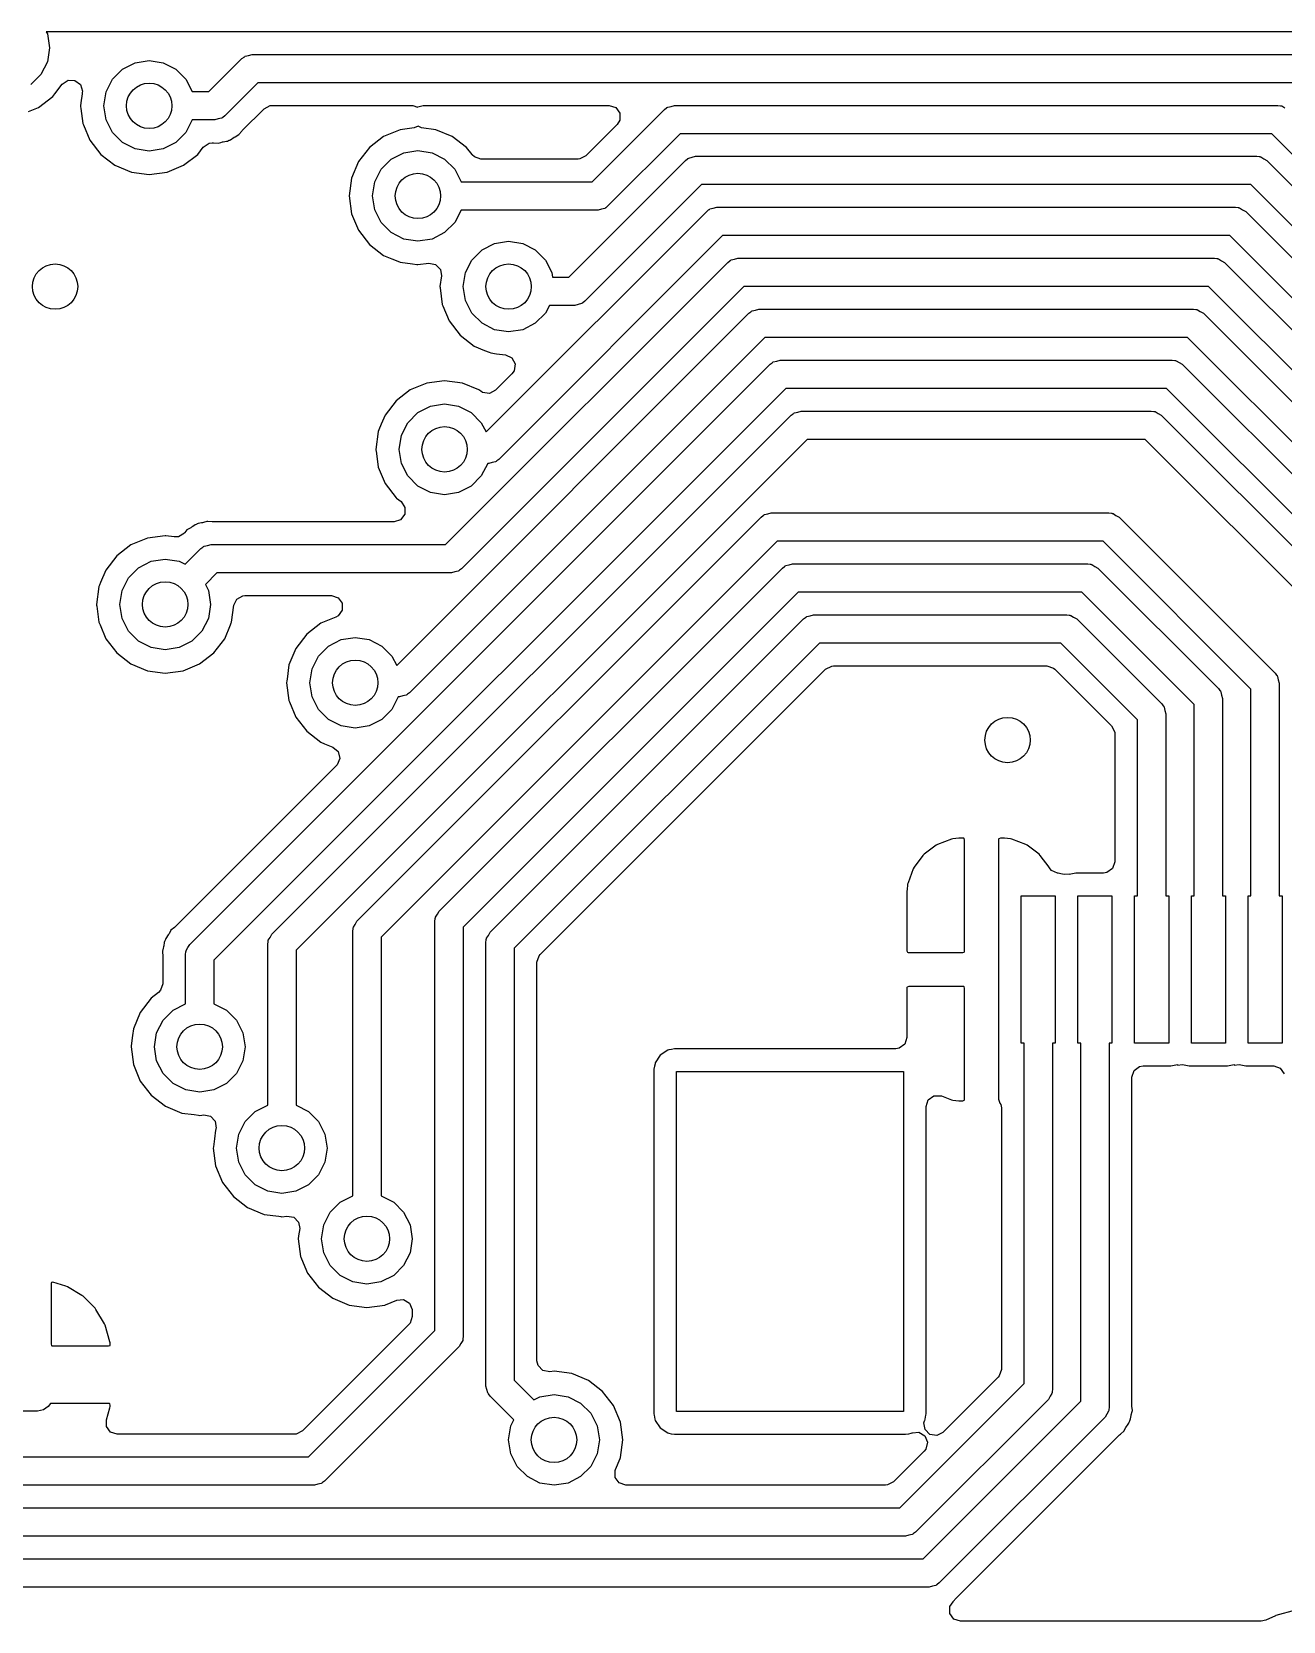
# Model space of a CAD drawing. Extents: x -27 to 355, y -108 to 35.
# Drawn here: x 275.39 to 286.43, y 12.63 to 26.65 of the extents above; entities that cross this region are included whole.
import ezdxf

# ---------------------------------------------------------------- set-up
doc = ezdxf.new("R2010")
doc.units = 0
doc.layers.add('BLACK', color=7, linetype='CONTINUOUS')

msp = doc.modelspace()

# ---------------------------------------------------------------- linework, layer by layer
at = {"layer": 'BLACK', "linetype": 'CONTINUOUS'}
for p, q in [((286.704, 26.6486), (275.522, 26.6486)), ((275.522, 26.6486), (275.532, 26.63)), ((275.532, 26.63), (275.551, 26.5064)), ((275.551, 26.5064), (275.532, 26.3828)), ((275.532, 26.3828), (275.475, 26.2713)), ((276.195, 26.3191), (276.306, 26.3759)), ((276.306, 26.3759), (276.43, 26.3955)), ((276.43, 26.3955), (276.554, 26.3759)), ((276.554, 26.3759), (276.665, 26.3191)), ((276.956, 26.1205), (277.248, 26.4125)), ((277.248, 26.4125), (277.266, 26.4258)), ((277.266, 26.4258), (277.269, 26.4293)), ((277.269, 26.4293), (277.272, 26.4301)), ((277.272, 26.4301), (277.277, 26.4339)), ((277.277, 26.4339), (277.307, 26.4404)), ((277.307, 26.4404), (277.337, 26.4491)), ((277.337, 26.4491), (286.57, 26.4491)), ((275.475, 26.2713), (275.386, 26.1828)), ((276.05, 26.1191), (276.106, 26.2306)), ((276.106, 26.2306), (276.195, 26.3191)), ((276.665, 26.3191), (276.754, 26.2306)), ((276.754, 26.2306), (276.81, 26.1205)), ((275.579, 26.0781), (275.597, 26.1005)), ((275.597, 26.1005), (275.663, 26.1872)), ((275.663, 26.1872), (275.714, 26.2219)), ((275.714, 26.2219), (275.775, 26.2203)), ((275.775, 26.2203), (275.823, 26.183)), ((275.823, 26.183), (275.841, 26.1244)), ((275.838, 26.1011), (275.828, 26.0216)), ((275.84, 26.114), (275.838, 26.1011)), ((275.841, 26.1244), (275.84, 26.114)), ((276.03, 25.9955), (276.05, 26.1191)), ((276.81, 26.1205), (276.956, 26.1205)), ((277.389, 26.1991), (277.097, 25.9071)), ((286.518, 26.1991), (277.389, 26.1991)), ((275.365, 25.9451), (275.454, 25.9818)), ((275.454, 25.9818), (275.579, 26.0781)), ((275.828, 26.0216), (275.824, 25.9955)), ((275.824, 25.9955), (275.825, 25.9891)), ((275.825, 25.9891), (275.827, 25.9717)), ((275.827, 25.9717), (275.845, 25.8387)), ((276.05, 25.8719), (276.03, 25.9955)), ((277.251, 25.7784), (277.443, 25.9696)), ((277.443, 25.9696), (277.497, 25.9974)), ((277.497, 25.9974), (277.513, 25.9986)), ((277.513, 25.9986), (278.755, 25.9986)), ((278.755, 25.9986), (278.796, 25.985)), ((278.796, 25.985), (278.798, 25.9866)), ((278.798, 25.9866), (278.845, 25.9986)), ((278.845, 25.9986), (280.487, 25.9986)), ((280.336, 25.325), (280.974, 25.963)), ((280.487, 25.9986), (280.545, 25.9797)), ((280.545, 25.9797), (280.581, 25.9302)), ((280.974, 25.963), (280.992, 25.9763)), ((280.992, 25.9763), (280.995, 25.9798)), ((280.995, 25.9798), (280.998, 25.9805)), ((280.998, 25.9805), (281.003, 25.9844)), ((281.003, 25.9844), (281.033, 25.9909)), ((281.033, 25.9909), (281.063, 25.9996)), ((281.063, 25.9996), (286.384, 25.9996)), ((286.384, 25.9996), (286.406, 25.9964)), ((286.406, 25.9964), (286.41, 25.9967)), ((286.41, 25.9967), (286.413, 25.9953)), ((286.413, 25.9953), (286.419, 25.9944)), ((286.419, 25.9944), (286.445, 25.9777)), ((275.845, 25.8387), (275.847, 25.8327)), ((275.847, 25.8327), (275.849, 25.8287)), ((275.849, 25.8287), (275.905, 25.6927)), ((276.106, 25.7604), (276.05, 25.8719)), ((276.81, 25.8705), (276.754, 25.7604)), ((277.008, 25.8705), (276.81, 25.8705)), ((277.038, 25.8792), (277.008, 25.8705)), ((277.068, 25.8856), (277.038, 25.8792)), ((277.073, 25.8895), (277.068, 25.8856)), ((277.076, 25.8903), (277.073, 25.8895)), ((277.079, 25.8938), (277.076, 25.8903)), ((277.097, 25.9071), (277.079, 25.8938)), ((278.803, 25.8155), (278.768, 25.8014)), ((278.832, 25.8014), (278.803, 25.8155)), ((280.557, 25.8296), (280.419, 25.6912)), ((280.581, 25.869), (280.557, 25.8296)), ((280.581, 25.9302), (280.581, 25.869)), ((275.905, 25.6927), (276.002, 25.5672)), ((276.195, 25.6719), (276.106, 25.7604)), ((276.306, 25.6151), (276.195, 25.6719)), ((276.665, 25.6719), (276.554, 25.6151)), ((276.754, 25.7604), (276.665, 25.6719)), ((276.907, 25.6313), (276.958, 25.6659)), ((276.958, 25.6659), (276.986, 25.67)), ((276.986, 25.67), (276.99, 25.67)), ((276.99, 25.67), (276.998, 25.6696)), ((276.998, 25.6696), (277.037, 25.6662)), ((277.037, 25.6662), (277.061, 25.6725)), ((277.061, 25.6725), (277.075, 25.6763)), ((277.075, 25.6763), (277.083, 25.6782)), ((277.083, 25.6782), (277.113, 25.6834)), ((277.113, 25.6834), (277.121, 25.6849)), ((277.113, 25.6834), (277.113, 25.6834)), ((277.121, 25.6849), (277.129, 25.6892)), ((277.129, 25.6892), (277.134, 25.6912)), ((277.134, 25.6912), (277.14, 25.6937)), ((277.14, 25.6937), (277.148, 25.6959)), ((277.148, 25.6959), (277.18, 25.7182)), ((277.18, 25.7182), (277.187, 25.7229)), ((277.187, 25.7229), (277.221, 25.7423)), ((277.221, 25.7423), (277.246, 25.7721)), ((277.246, 25.7721), (277.251, 25.7784)), ((278.497, 25.7245), (278.372, 25.6283)), ((278.643, 25.785), (278.497, 25.7245)), ((278.768, 25.8014), (278.643, 25.785)), ((278.957, 25.785), (278.832, 25.8014)), ((279.103, 25.7245), (278.957, 25.785)), ((279.228, 25.6283), (279.103, 25.7245)), ((280.419, 25.6912), (280.282, 25.5545)), ((281.114, 25.7496), (280.476, 25.1116)), ((286.332, 25.7496), (281.114, 25.7496)), ((290.146, 21.9352), (286.332, 25.7496)), ((276.002, 25.5672), (276.127, 25.471)), ((276.43, 25.5955), (276.306, 25.6151)), ((276.554, 25.6151), (276.43, 25.5955)), ((276.733, 25.471), (276.858, 25.5672)), ((276.858, 25.5672), (276.907, 25.6313)), ((278.372, 25.6283), (278.275, 25.5028)), ((278.476, 25.4351), (278.565, 25.5236)), ((278.565, 25.5236), (278.676, 25.5804)), ((278.676, 25.5804), (278.8, 25.6)), ((278.8, 25.6), (278.924, 25.5804)), ((278.924, 25.5804), (279.035, 25.5236)), ((279.035, 25.5236), (279.124, 25.4351)), ((279.277, 25.5647), (279.228, 25.6283)), ((279.277, 25.5642), (279.277, 25.5647)), ((279.298, 25.5444), (279.277, 25.5642)), ((279.356, 25.5255), (279.298, 25.5444)), ((280.212, 25.5255), (279.356, 25.5255)), ((280.228, 25.5267), (280.212, 25.5255)), ((280.282, 25.5545), (280.228, 25.5267)), ((281.16, 25.5134), (281.178, 25.5268)), ((281.178, 25.5268), (281.181, 25.5302)), ((281.181, 25.5302), (281.184, 25.531)), ((281.184, 25.531), (281.189, 25.5349)), ((281.189, 25.5349), (281.219, 25.5414)), ((281.219, 25.5414), (281.249, 25.55)), ((281.249, 25.55), (286.198, 25.55)), ((286.198, 25.55), (286.22, 25.5469)), ((286.22, 25.5469), (286.224, 25.5472)), ((286.224, 25.5472), (286.227, 25.5458)), ((286.227, 25.5458), (286.233, 25.5449)), ((286.233, 25.5449), (286.259, 25.5282)), ((286.259, 25.5282), (286.286, 25.5134)), ((276.127, 25.471), (276.273, 25.4105)), ((276.273, 25.4105), (276.43, 25.3898)), ((276.43, 25.3898), (276.587, 25.4105)), ((276.587, 25.4105), (276.733, 25.471)), ((278.275, 25.5028), (278.215, 25.3568)), ((278.42, 25.3236), (278.476, 25.4351)), ((279.124, 25.4351), (279.18, 25.325)), ((280.132, 24.485), (281.16, 25.5134)), ((286.286, 25.5134), (289.86, 21.9396)), ((278.215, 25.3568), (278.194, 25.2)), ((278.4, 25.2), (278.42, 25.3236)), ((279.18, 25.325), (280.336, 25.325)), ((281.301, 25.3), (280.272, 24.2716)), ((286.146, 25.3), (281.301, 25.3)), ((289.646, 21.7995), (286.146, 25.3)), ((278.194, 25.2), (278.215, 25.0432)), ((278.42, 25.0764), (278.4, 25.2)), ((280.476, 25.1116), (280.459, 25.0983)), ((278.215, 25.0432), (278.275, 24.8972)), ((278.476, 24.9649), (278.42, 25.0764)), ((278.565, 24.8764), (278.476, 24.9649)), ((279.124, 24.9649), (279.035, 24.8764)), ((279.18, 25.075), (279.124, 24.9649)), ((280.388, 25.075), (279.18, 25.075)), ((279.401, 23.1179), (281.347, 25.0639)), ((280.418, 25.0837), (280.388, 25.075)), ((280.448, 25.0901), (280.418, 25.0837)), ((280.453, 25.094), (280.448, 25.0901)), ((280.456, 25.0948), (280.453, 25.094)), ((280.459, 25.0983), (280.456, 25.0948)), ((281.347, 25.0639), (281.364, 25.0772)), ((281.364, 25.0772), (281.367, 25.0807)), ((281.367, 25.0807), (281.37, 25.0815)), ((281.37, 25.0815), (281.375, 25.0854)), ((281.375, 25.0854), (281.405, 25.0919)), ((281.405, 25.0919), (281.435, 25.1005)), ((281.435, 25.1005), (286.011, 25.1005)), ((286.011, 25.1005), (286.033, 25.0973)), ((286.033, 25.0973), (286.038, 25.0977)), ((286.038, 25.0977), (286.041, 25.0963)), ((286.041, 25.0963), (286.047, 25.0954)), ((286.047, 25.0954), (286.073, 25.0787)), ((286.073, 25.0787), (286.1, 25.0639)), ((286.1, 25.0639), (289.36, 21.8039)), ((278.275, 24.8972), (278.372, 24.7717)), ((278.676, 24.8196), (278.565, 24.8764)), ((279.035, 24.8764), (278.924, 24.8196)), ((281.487, 24.8505), (279.513, 22.8763)), ((285.96, 24.8505), (281.487, 24.8505)), ((289.146, 21.6638), (285.96, 24.8505)), ((278.372, 24.7717), (278.497, 24.6755)), ((278.8, 24.8), (278.676, 24.8196)), ((278.924, 24.8196), (278.8, 24.8)), ((279.276, 24.6351), (279.365, 24.7236)), ((279.365, 24.7236), (279.476, 24.7804)), ((279.476, 24.7804), (279.6, 24.8)), ((279.6, 24.8), (279.724, 24.7804)), ((279.724, 24.7804), (279.835, 24.7236)), ((279.835, 24.7236), (279.924, 24.6351)), ((278.497, 24.6755), (278.571, 24.645)), ((278.571, 24.645), (278.637, 24.6176)), ((278.637, 24.6176), (278.643, 24.615)), ((278.643, 24.615), (278.751, 24.6008)), ((278.751, 24.6008), (278.789, 24.5958)), ((278.789, 24.5958), (278.8, 24.5943)), ((278.8, 24.5943), (278.896, 24.6069)), ((278.896, 24.6069), (278.956, 24.5958)), ((278.956, 24.5958), (278.998, 24.5514)), ((278.998, 24.5514), (279.007, 24.4959)), ((279.043, 22.125), (281.533, 24.6144)), ((279.22, 24.5236), (279.276, 24.6351)), ((279.924, 24.6351), (279.98, 24.5236)), ((281.533, 24.6144), (281.551, 24.6277)), ((281.551, 24.6277), (281.554, 24.6312)), ((281.554, 24.6312), (281.556, 24.632)), ((281.556, 24.632), (281.562, 24.6359)), ((281.562, 24.6359), (281.592, 24.6423)), ((281.592, 24.6423), (281.621, 24.651)), ((281.621, 24.651), (285.825, 24.651)), ((285.825, 24.651), (285.847, 24.6478)), ((285.847, 24.6478), (285.852, 24.6481)), ((285.852, 24.6481), (285.854, 24.6468)), ((285.854, 24.6468), (285.861, 24.6459)), ((285.861, 24.6459), (285.887, 24.6292)), ((285.887, 24.6292), (285.914, 24.6144)), ((285.914, 24.6144), (288.86, 21.6682)), ((279.007, 24.4959), (278.994, 24.4)), ((281.673, 24.401), (279.184, 21.9116)), ((279.2, 24.4), (279.22, 24.5236)), ((279.98, 24.5236), (279.987, 24.485)), ((279.987, 24.485), (280.132, 24.485)), ((285.773, 24.401), (281.673, 24.401)), ((288.646, 21.528), (285.773, 24.401)), ((278.994, 24.4), (278.995, 24.3936)), ((278.995, 24.3936), (278.996, 24.391)), ((278.996, 24.391), (279.015, 24.2432)), ((279.22, 24.2764), (279.2, 24.4)), ((279.276, 24.1649), (279.22, 24.2764)), ((280.272, 24.2716), (280.254, 24.2583)), ((278.613, 21.0585), (281.719, 24.1649)), ((279.015, 24.2432), (279.017, 24.2372)), ((279.017, 24.2372), (279.02, 24.2314)), ((279.02, 24.2314), (279.075, 24.0972)), ((279.365, 24.0764), (279.276, 24.1649)), ((279.924, 24.1649), (279.835, 24.0764)), ((279.959, 24.235), (279.924, 24.1649)), ((280.184, 24.235), (279.959, 24.235)), ((280.213, 24.2436), (280.184, 24.235)), ((280.243, 24.2501), (280.213, 24.2436)), ((280.249, 24.254), (280.243, 24.2501)), ((280.251, 24.2548), (280.249, 24.254)), ((280.254, 24.2583), (280.251, 24.2548)), ((281.719, 24.1649), (281.737, 24.1782)), ((281.737, 24.1782), (281.74, 24.1817)), ((281.74, 24.1817), (281.743, 24.1825)), ((281.743, 24.1825), (281.748, 24.1863)), ((281.748, 24.1863), (281.778, 24.1928)), ((281.778, 24.1928), (281.807, 24.2015)), ((281.807, 24.2015), (285.639, 24.2015)), ((285.639, 24.2015), (285.661, 24.1983)), ((285.661, 24.1983), (285.666, 24.1986)), ((285.666, 24.1986), (285.668, 24.1973)), ((285.668, 24.1973), (285.675, 24.1963)), ((285.675, 24.1963), (285.7, 24.1796)), ((285.7, 24.1796), (285.727, 24.1649)), ((285.727, 24.1649), (288.36, 21.5325)), ((279.075, 24.0972), (279.172, 23.9717)), ((279.476, 24.0196), (279.365, 24.0764)), ((279.6, 24), (279.476, 24.0196)), ((279.724, 24.0196), (279.6, 24)), ((279.835, 24.0764), (279.724, 24.0196)), ((281.859, 23.9515), (278.725, 20.8169)), ((279.172, 23.9717), (279.297, 23.8755)), ((279.297, 23.8755), (279.388, 23.838)), ((285.587, 23.9515), (281.859, 23.9515)), ((288.146, 21.3923), (285.587, 23.9515)), ((276.787, 18.5973), (281.905, 23.7154)), ((279.388, 23.838), (279.429, 23.8207)), ((279.429, 23.8207), (279.443, 23.815)), ((279.443, 23.815), (279.493, 23.8084)), ((279.493, 23.8084), (279.572, 23.798)), ((279.572, 23.798), (279.627, 23.7717)), ((279.627, 23.7717), (279.656, 23.7179)), ((279.656, 23.7179), (279.648, 23.6572)), ((281.905, 23.7154), (281.923, 23.7287)), ((281.923, 23.7287), (281.926, 23.7322)), ((281.926, 23.7322), (281.929, 23.7329)), ((281.929, 23.7329), (281.934, 23.7368)), ((281.934, 23.7368), (281.964, 23.7433)), ((281.964, 23.7433), (281.994, 23.752)), ((281.994, 23.752), (285.453, 23.752)), ((285.453, 23.752), (285.475, 23.7488)), ((285.475, 23.7488), (285.479, 23.7491)), ((285.479, 23.7491), (285.482, 23.7477)), ((285.482, 23.7477), (285.488, 23.7468)), ((285.488, 23.7468), (285.514, 23.7301)), ((285.514, 23.7301), (285.541, 23.7154)), ((285.541, 23.7154), (287.86, 21.3968)), ((279.035, 23.5704), (278.879, 23.5497)), ((279.192, 23.5497), (279.035, 23.5704)), ((279.629, 23.6299), (279.485, 23.4854)), ((279.648, 23.6572), (279.629, 23.6299)), ((282.045, 23.502), (277, 18.4571)), ((278.732, 23.4892), (278.607, 23.393)), ((278.879, 23.5497), (278.732, 23.4892)), ((279.338, 23.4892), (279.192, 23.5497)), ((279.354, 23.4768), (279.338, 23.4892)), ((279.37, 23.4672), (279.354, 23.4768)), ((279.43, 23.4576), (279.37, 23.4672)), ((279.485, 23.4854), (279.43, 23.4576)), ((285.401, 23.502), (282.045, 23.502)), ((287.646, 21.2566), (285.401, 23.502)), ((278.607, 23.393), (278.511, 23.2675)), ((278.712, 23.1998), (278.8, 23.2883)), ((278.8, 23.2883), (278.912, 23.3451)), ((278.912, 23.3451), (279.035, 23.3647)), ((279.035, 23.3647), (279.159, 23.3451)), ((279.159, 23.3451), (279.27, 23.2883)), ((279.27, 23.2883), (279.359, 23.1998)), ((282.091, 23.2658), (282.109, 23.2792)), ((282.109, 23.2792), (282.112, 23.2826)), ((282.112, 23.2826), (282.115, 23.2834)), ((282.115, 23.2834), (282.12, 23.2873)), ((282.12, 23.2873), (282.15, 23.2938)), ((282.15, 23.2938), (282.18, 23.3024)), ((282.18, 23.3024), (285.267, 23.3024)), ((285.267, 23.3024), (285.289, 23.2993)), ((285.289, 23.2993), (285.293, 23.2996)), ((285.293, 23.2996), (285.296, 23.2982)), ((285.296, 23.2982), (285.302, 23.2973)), ((285.302, 23.2973), (285.328, 23.2806)), ((285.328, 23.2806), (285.355, 23.2658)), ((277.512, 18.686), (282.091, 23.2658)), ((278.477, 23.1864), (278.456, 23.1363)), ((278.511, 23.2675), (278.477, 23.1864)), ((278.655, 23.0883), (278.712, 23.1998)), ((279.359, 23.1998), (279.401, 23.1179)), ((285.355, 23.2658), (287.36, 21.261)), ((282.232, 23.0524), (277.725, 18.5459)), ((278.45, 23.1215), (278.43, 22.9647)), ((278.456, 23.1363), (278.45, 23.1215)), ((278.635, 22.9647), (278.655, 23.0883)), ((285.215, 23.0524), (282.232, 23.0524)), ((287.146, 21.1209), (285.215, 23.0524)), ((278.43, 22.9647), (278.43, 22.9583)), ((278.43, 22.9583), (278.431, 22.9522)), ((278.431, 22.9522), (278.45, 22.8079)), ((278.655, 22.8411), (278.635, 22.9647)), ((279.489, 22.8587), (279.484, 22.8548)), ((279.492, 22.8595), (279.489, 22.8587)), ((279.495, 22.863), (279.492, 22.8595)), ((279.513, 22.8763), (279.495, 22.863)), ((278.45, 22.8079), (278.511, 22.6619)), ((278.712, 22.7296), (278.655, 22.8411)), ((278.8, 22.6411), (278.712, 22.7296)), ((279.359, 22.7296), (279.27, 22.6411)), ((279.415, 22.8397), (279.359, 22.7296)), ((279.424, 22.8397), (279.415, 22.8397)), ((279.454, 22.8484), (279.424, 22.8397)), ((279.484, 22.8548), (279.454, 22.8484)), ((278.511, 22.6619), (278.607, 22.5364)), ((278.912, 22.5843), (278.8, 22.6411)), ((279.035, 22.5647), (278.912, 22.5843)), ((279.159, 22.5843), (279.035, 22.5647)), ((279.27, 22.6411), (279.159, 22.5843)), ((278.607, 22.5364), (278.612, 22.5325)), ((278.612, 22.5325), (278.651, 22.503)), ((278.651, 22.503), (278.685, 22.4526)), ((278.685, 22.4526), (278.684, 22.3915)), ((276.835, 22.2996), (276.815, 22.2853)), ((276.843, 22.3018), (276.835, 22.2996)), ((276.849, 22.3043), (276.843, 22.3018)), ((276.854, 22.3063), (276.849, 22.3043)), ((276.862, 22.3106), (276.854, 22.3063)), ((276.892, 22.316), (276.862, 22.3106)), ((276.9, 22.3173), (276.892, 22.316)), ((276.908, 22.3192), (276.9, 22.3173)), ((276.937, 22.327), (276.908, 22.3192)), ((276.946, 22.3293), (276.937, 22.327)), ((276.984, 22.3259), (276.946, 22.3293)), ((276.993, 22.3255), (276.984, 22.3259)), ((278.59, 22.3255), (276.993, 22.3255)), ((278.262, 18.8008), (281.828, 22.3668)), ((278.646, 22.3429), (278.59, 22.3255)), ((278.684, 22.3915), (278.646, 22.3429)), ((281.828, 22.3668), (281.846, 22.3801)), ((281.846, 22.3801), (281.849, 22.3836)), ((281.849, 22.3836), (281.852, 22.3844)), ((281.852, 22.3844), (281.857, 22.3883)), ((281.857, 22.3883), (281.887, 22.3947)), ((281.887, 22.3947), (281.916, 22.4034)), ((281.916, 22.4034), (284.894, 22.4034)), ((284.894, 22.4034), (284.916, 22.4002)), ((284.916, 22.4002), (284.921, 22.4005)), ((284.921, 22.4005), (284.923, 22.3992)), ((284.923, 22.3992), (284.93, 22.3983)), ((284.93, 22.3983), (284.956, 22.3816)), ((284.956, 22.3816), (284.983, 22.3668)), ((284.983, 22.3668), (286.36, 20.9896)), ((276.415, 22.1818), (276.268, 22.1212)), ((276.571, 22.2024), (276.415, 22.1818)), ((276.578, 22.2015), (276.571, 22.2024)), ((276.651, 22.1919), (276.578, 22.2015)), ((276.578, 22.2015), (276.578, 22.2015)), ((276.688, 22.194), (276.651, 22.1919)), ((276.74, 22.2264), (276.688, 22.194)), ((276.744, 22.2316), (276.74, 22.2264)), ((276.762, 22.2532), (276.744, 22.2316)), ((276.796, 22.2726), (276.762, 22.2532)), ((276.803, 22.2773), (276.796, 22.2726)), ((276.815, 22.2853), (276.803, 22.2773)), ((276.143, 22.025), (276.047, 21.8996)), ((276.268, 22.1212), (276.143, 22.025)), ((276.748, 21.9501), (276.886, 22.0884)), ((276.886, 22.0884), (276.904, 22.1017)), ((276.904, 22.1017), (276.907, 22.1052)), ((276.907, 22.1052), (276.91, 22.106)), ((276.91, 22.106), (276.915, 22.1099)), ((276.915, 22.1099), (276.945, 22.1163)), ((276.945, 22.1163), (276.975, 22.125)), ((276.975, 22.125), (279.043, 22.125)), ((281.968, 22.1534), (278.475, 18.6606)), ((284.842, 22.1534), (281.968, 22.1534)), ((286.146, 20.8494), (284.842, 22.1534)), ((276.047, 21.8996), (276.001, 21.789)), ((276.248, 21.8318), (276.336, 21.9203)), ((276.336, 21.9203), (276.448, 21.9771)), ((276.448, 21.9771), (276.571, 21.9967)), ((276.571, 21.9967), (276.695, 21.9771)), ((276.695, 21.9771), (276.748, 21.9501)), ((278.987, 18.8896), (282.014, 21.9173)), ((279.125, 21.8837), (279.095, 21.875)), ((279.155, 21.8901), (279.125, 21.8837)), ((279.16, 21.894), (279.155, 21.8901)), ((279.163, 21.8948), (279.16, 21.894)), ((279.166, 21.8983), (279.163, 21.8948)), ((279.184, 21.9116), (279.166, 21.8983)), ((282.014, 21.9173), (282.032, 21.9306)), ((282.032, 21.9306), (282.035, 21.9341)), ((282.035, 21.9341), (282.038, 21.9349)), ((282.038, 21.9349), (282.043, 21.9387)), ((282.043, 21.9387), (282.073, 21.9452)), ((282.073, 21.9452), (282.103, 21.9539)), ((282.103, 21.9539), (284.708, 21.9539)), ((284.708, 21.9539), (284.73, 21.9507)), ((284.73, 21.9507), (284.735, 21.951)), ((284.735, 21.951), (284.737, 21.9497)), ((284.737, 21.9497), (284.744, 21.9487)), ((284.744, 21.9487), (284.769, 21.932)), ((284.769, 21.932), (284.796, 21.9173)), ((284.796, 21.9173), (285.86, 20.8539)), ((275.986, 21.7535), (275.966, 21.5967)), ((275.992, 21.7671), (275.986, 21.7535)), ((276.001, 21.789), (275.992, 21.7671)), ((276.191, 21.7203), (276.248, 21.8318)), ((277.026, 21.875), (276.925, 21.7733)), ((276.925, 21.7733), (276.952, 21.7203)), ((279.095, 21.875), (277.026, 21.875)), ((275.966, 21.5967), (275.966, 21.5903)), ((276.171, 21.5967), (276.191, 21.7203)), ((276.191, 21.4731), (276.171, 21.5967)), ((276.952, 21.7203), (276.971, 21.5967)), ((276.971, 21.5967), (276.952, 21.4731)), ((277.176, 21.5884), (277.202, 21.6436)), ((277.202, 21.6436), (277.256, 21.6728)), ((277.256, 21.6728), (277.274, 21.6745)), ((277.274, 21.6745), (278.037, 21.6745)), ((278.037, 21.6745), (278.096, 21.6556)), ((278.096, 21.6556), (278.132, 21.6061)), ((278.132, 21.6061), (278.132, 21.5449)), ((282.154, 21.7039), (279.2, 18.7494)), ((284.656, 21.7039), (282.154, 21.7039)), ((285.646, 20.7137), (284.656, 21.7039)), ((275.966, 21.5903), (275.968, 21.5808)), ((275.968, 21.5808), (275.986, 21.44)), ((276.248, 21.3616), (276.191, 21.4731)), ((276.952, 21.4731), (276.895, 21.3616)), ((277.156, 21.44), (277.176, 21.5884)), ((278.075, 21.484), (277.944, 21.4298)), ((278.096, 21.4954), (278.075, 21.484)), ((278.132, 21.5449), (278.096, 21.4954)), ((279.436, 18.7034), (282.2, 21.4678)), ((282.2, 21.4678), (282.218, 21.4811)), ((282.218, 21.4811), (282.221, 21.4846)), ((282.221, 21.4846), (282.224, 21.4853)), ((282.224, 21.4853), (282.229, 21.4892)), ((282.229, 21.4892), (282.259, 21.4957)), ((282.259, 21.4957), (282.289, 21.5044)), ((282.289, 21.5044), (284.522, 21.5044)), ((284.522, 21.5044), (284.544, 21.5012)), ((284.544, 21.5012), (284.548, 21.5015)), ((284.548, 21.5015), (284.551, 21.5001)), ((284.551, 21.5001), (284.557, 21.4992)), ((284.557, 21.4992), (284.583, 21.4825)), ((284.583, 21.4825), (284.61, 21.4678)), ((284.61, 21.4678), (285.36, 20.7182)), ((275.986, 21.44), (275.989, 21.434)), ((275.989, 21.434), (275.996, 21.4174)), ((275.996, 21.4174), (276.047, 21.2939)), ((276.336, 21.2731), (276.248, 21.3616)), ((276.895, 21.3616), (276.806, 21.2731)), ((277.096, 21.2939), (277.147, 21.4174)), ((277.147, 21.4174), (277.154, 21.434)), ((277.154, 21.434), (277.156, 21.44)), ((277.819, 21.3336), (277.723, 21.2081)), ((277.944, 21.4298), (277.819, 21.3336)), ((276.047, 21.2939), (276.143, 21.1684)), ((276.448, 21.2163), (276.336, 21.2731)), ((276.571, 21.1967), (276.448, 21.2163)), ((276.695, 21.2163), (276.571, 21.1967)), ((276.806, 21.2731), (276.695, 21.2163)), ((277, 21.1684), (277.096, 21.2939)), ((277.723, 21.2081), (277.662, 21.0621)), ((277.924, 21.1404), (278.012, 21.2289)), ((278.012, 21.2289), (278.124, 21.2857)), ((278.124, 21.2857), (278.247, 21.3053)), ((278.247, 21.3053), (278.371, 21.2857)), ((278.371, 21.2857), (278.482, 21.2289)), ((278.482, 21.2289), (278.571, 21.1404)), ((282.341, 21.2544), (279.65, 18.5632)), ((284.47, 21.2544), (282.341, 21.2544)), ((285.146, 20.578), (284.47, 21.2544)), ((276.143, 21.1684), (276.268, 21.0722)), ((276.268, 21.0722), (276.415, 21.0117)), ((276.728, 21.0117), (276.874, 21.0722)), ((276.874, 21.0722), (277, 21.1684)), ((277.662, 21.0621), (277.646, 20.9384)), ((277.867, 21.0289), (277.924, 21.1404)), ((278.571, 21.1404), (278.613, 21.0585)), ((282.395, 21.0249), (282.449, 21.0526)), ((282.449, 21.0526), (282.465, 21.0539)), ((282.465, 21.0539), (284.346, 21.0539)), ((284.346, 21.0539), (284.404, 21.035)), ((284.404, 21.035), (284.416, 21.0249)), ((276.415, 21.0117), (276.571, 20.991)), ((276.571, 20.991), (276.728, 21.0117)), ((277.644, 20.9214), (277.642, 20.9053)), ((277.642, 20.9053), (277.662, 20.7485)), ((277.646, 20.9384), (277.644, 20.9214)), ((277.847, 20.9053), (277.867, 21.0289)), ((277.867, 20.7817), (277.847, 20.9053)), ((279.879, 18.5092), (282.395, 21.0249)), ((284.416, 21.0249), (284.917, 20.524)), ((286.36, 20.9896), (286.373, 20.9718)), ((286.373, 20.9718), (286.377, 20.9688)), ((286.377, 20.9688), (286.377, 20.966)), ((286.377, 20.966), (286.381, 20.9609)), ((286.381, 20.9609), (286.388, 20.9308)), ((286.388, 20.9308), (286.396, 20.9012)), ((286.396, 20.9012), (286.396, 19.025)), ((277.924, 20.6702), (277.867, 20.7817)), ((278.627, 20.7803), (278.571, 20.6702)), ((278.636, 20.7803), (278.627, 20.7803)), ((278.666, 20.789), (278.636, 20.7803)), ((278.696, 20.7954), (278.666, 20.789)), ((278.701, 20.7993), (278.696, 20.7954)), ((278.704, 20.8001), (278.701, 20.7993)), ((278.707, 20.8036), (278.704, 20.8001)), ((278.725, 20.8169), (278.707, 20.8036)), ((285.86, 20.8539), (285.873, 20.8361)), ((285.873, 20.8361), (285.877, 20.833)), ((285.877, 20.833), (285.877, 20.8303)), ((285.877, 20.8303), (285.881, 20.8251)), ((285.881, 20.8251), (285.888, 20.795)), ((285.888, 20.795), (285.896, 20.7655)), ((285.896, 20.7655), (285.896, 19.025)), ((286.146, 19.025), (286.146, 20.8494)), ((277.662, 20.7485), (277.665, 20.7425)), ((277.665, 20.7425), (277.667, 20.7364)), ((277.667, 20.7364), (277.723, 20.6025)), ((278.012, 20.5817), (277.924, 20.6702)), ((278.571, 20.6702), (278.482, 20.5817)), ((285.36, 20.7182), (285.373, 20.7003)), ((285.373, 20.7003), (285.377, 20.6973)), ((285.377, 20.6973), (285.377, 20.6946)), ((285.377, 20.6946), (285.381, 20.6894)), ((285.381, 20.6894), (285.388, 20.6593)), ((285.388, 20.6593), (285.396, 20.6298)), ((285.396, 20.6298), (285.396, 19.025)), ((285.646, 19.025), (285.646, 20.7137)), ((277.723, 20.6025), (277.819, 20.477)), ((277.819, 20.477), (277.944, 20.3808)), ((278.124, 20.5249), (278.012, 20.5817)), ((278.247, 20.5053), (278.124, 20.5249)), ((278.371, 20.5249), (278.247, 20.5053)), ((278.482, 20.5817), (278.371, 20.5249)), ((284.917, 20.524), (284.945, 20.4694)), ((285.146, 19.025), (285.146, 20.578)), ((277.944, 20.3808), (277.977, 20.3671)), ((277.977, 20.3671), (278.05, 20.3371)), ((278.05, 20.3371), (278.096, 20.2974)), ((284.945, 20.4694), (284.946, 20.454)), ((284.946, 20.454), (284.946, 19.3245)), ((278.111, 20.2379), (278.087, 20.1814)), ((278.096, 20.2974), (278.111, 20.2379)), ((278.082, 20.1757), (276.658, 18.7521)), ((278.087, 20.1814), (278.082, 20.1757)), ((283.505, 19.5241), (283.382, 19.4776)), ((283.517, 19.5269), (283.505, 19.5241)), ((283.571, 19.5327), (283.517, 19.5269)), ((283.576, 19.533), (283.571, 19.5327)), ((283.613, 19.533), (283.576, 19.533)), ((283.617, 19.53), (283.613, 19.533)), ((283.621, 19.5173), (283.617, 19.53)), ((283.621, 18.5332), (283.621, 19.5173)), ((283.924, 19.5289), (283.921, 19.5248)), ((283.921, 19.5248), (283.921, 19.0498)), ((283.937, 19.533), (283.924, 19.5289)), ((283.967, 19.533), (283.937, 19.533)), ((283.972, 19.5327), (283.967, 19.533)), ((284.025, 19.5269), (283.972, 19.5327)), ((284.037, 19.5241), (284.025, 19.5269)), ((284.161, 19.4776), (284.037, 19.5241)), ((283.254, 19.3823), (283.175, 19.2771)), ((283.264, 19.3921), (283.254, 19.3823)), ((283.369, 19.4709), (283.264, 19.3921)), ((283.382, 19.4776), (283.369, 19.4709)), ((284.174, 19.4709), (284.161, 19.4776)), ((284.279, 19.3921), (284.174, 19.4709)), ((284.289, 19.3823), (284.279, 19.3921)), ((284.367, 19.2771), (284.289, 19.3823)), ((283.169, 19.2649), (283.122, 19.141)), ((283.175, 19.2771), (283.169, 19.2649)), ((284.368, 19.2756), (284.367, 19.2771)), ((284.389, 19.2491), (284.368, 19.2756)), ((284.441, 19.2264), (284.389, 19.2491)), ((284.441, 19.2255), (284.441, 19.2264)), ((284.446, 19.2246), (284.441, 19.2255)), ((284.469, 19.22), (284.446, 19.2246)), ((284.446, 19.2246), (284.446, 19.2246)), ((284.5, 19.2139), (284.469, 19.22)), ((284.543, 19.2172), (284.5, 19.2138)), ((284.5, 19.2138), (284.5, 19.2139)), ((284.602, 19.2255), (284.543, 19.2139)), ((284.543, 19.2139), (284.543, 19.2172)), ((284.847, 19.2255), (284.602, 19.2255)), ((284.877, 19.2303), (284.847, 19.2255)), ((284.927, 19.2663), (284.877, 19.2303)), ((284.946, 19.3245), (284.927, 19.2663)), ((283.114, 19.0757), (283.113, 19.0704)), ((283.119, 19.129), (283.114, 19.0757)), ((283.122, 19.141), (283.119, 19.129)), ((283.113, 19.0704), (283.113, 18.5407)), ((283.921, 19.0498), (283.921, 19.0464)), ((283.921, 19.0464), (283.921, 19.0447)), ((283.921, 19.0447), (283.921, 19.025)), ((283.921, 19.025), (283.921, 19.025)), ((283.921, 19.025), (283.921, 17.725)), ((284.121, 17.725), (284.121, 19.025)), ((284.121, 19.025), (284.421, 19.025)), ((284.421, 19.025), (284.421, 17.725)), ((284.621, 17.725), (284.621, 19.025)), ((284.621, 19.025), (284.921, 19.025)), ((284.921, 19.025), (284.921, 17.725)), ((285.121, 17.725), (285.121, 19.025)), ((285.121, 19.025), (285.146, 19.025)), ((285.396, 19.025), (285.421, 19.025)), ((285.421, 19.025), (285.421, 17.725)), ((285.621, 17.725), (285.621, 19.025)), ((285.621, 19.025), (285.646, 19.025)), ((285.896, 19.025), (285.921, 19.025)), ((285.921, 19.025), (285.921, 17.725)), ((286.121, 17.725), (286.121, 19.025)), ((286.121, 19.025), (286.146, 19.025)), ((286.396, 19.025), (286.421, 19.025)), ((286.421, 19.025), (286.421, 17.725)), ((278.247, 18.7738), (278.262, 18.8008)), ((278.95, 18.8012), (278.953, 18.8232)), ((278.95, 15.1899), (278.95, 18.8012)), ((278.953, 18.8278), (278.954, 18.8303)), ((278.953, 18.8232), (278.953, 18.8278)), ((278.954, 18.8303), (278.955, 18.8367)), ((278.955, 18.8367), (278.972, 18.8626)), ((278.972, 18.8626), (278.987, 18.8896)), ((276.598, 18.6804), (276.576, 18.6485)), ((276.603, 18.6877), (276.598, 18.6804)), ((276.605, 18.6905), (276.603, 18.6877)), ((276.622, 18.7213), (276.605, 18.6905)), ((276.652, 18.7463), (276.622, 18.7213)), ((276.658, 18.7521), (276.652, 18.7463)), ((277.48, 18.6331), (277.497, 18.659)), ((277.497, 18.659), (277.512, 18.686)), ((278.225, 18.7124), (278.229, 18.7345)), ((278.225, 16.3797), (278.225, 18.7124)), ((278.228, 18.739), (278.23, 18.7415)), ((278.229, 18.7345), (278.228, 18.739)), ((278.23, 18.7415), (278.231, 18.7479)), ((278.231, 18.7479), (278.247, 18.7738)), ((278.475, 18.6606), (278.475, 16.3797)), ((279.2, 18.7494), (279.2, 15.1381)), ((279.405, 18.6505), (279.421, 18.6764)), ((279.421, 18.6764), (279.436, 18.7034)), ((276.553, 18.5631), (276.546, 18.5377)), ((276.546, 18.5377), (276.547, 18.526)), ((276.547, 18.526), (276.55, 18.499)), ((276.556, 18.5752), (276.553, 18.5631)), ((276.558, 18.5836), (276.556, 18.5752)), ((276.563, 18.6134), (276.558, 18.5836)), ((276.565, 18.6219), (276.563, 18.6134)), ((276.563, 18.6134), (276.563, 18.6134)), ((276.569, 18.6294), (276.565, 18.6219)), ((276.571, 18.6349), (276.569, 18.6294)), ((276.574, 18.6402), (276.571, 18.6349)), ((276.576, 18.6485), (276.574, 18.6402)), ((276.75, 18.5089), (276.754, 18.5309)), ((276.753, 18.5355), (276.755, 18.538)), ((276.754, 18.5309), (276.753, 18.5355)), ((276.755, 18.538), (276.756, 18.5444)), ((276.756, 18.5444), (276.772, 18.5702)), ((276.772, 18.5702), (276.787, 18.5973)), ((277.475, 18.5976), (277.478, 18.6197)), ((277.475, 17.1797), (277.475, 18.5976)), ((277.478, 18.6243), (277.479, 18.6267)), ((277.478, 18.6197), (277.478, 18.6243)), ((277.479, 18.6267), (277.48, 18.6331)), ((277.725, 18.5459), (277.725, 17.1797)), ((279.4, 18.615), (279.403, 18.637)), ((279.4, 14.7007), (279.4, 18.615)), ((279.402, 18.6416), (279.404, 18.6441)), ((279.403, 18.637), (279.402, 18.6416)), ((279.404, 18.6441), (279.405, 18.6505)), ((279.65, 18.5632), (279.65, 14.7525)), ((283.113, 18.5407), (283.118, 18.528)), ((283.118, 18.528), (283.122, 18.525)), ((283.122, 18.525), (283.606, 18.525)), ((283.606, 18.525), (283.618, 18.5291)), ((283.618, 18.5291), (283.621, 18.5332)), ((276.55, 18.499), (276.55, 18.4903)), ((276.55, 18.4903), (276.55, 18.25)), ((276.75, 18.0737), (276.75, 18.5089)), ((277, 18.4571), (277, 18.0737)), ((279.85, 18.4392), (279.869, 18.4974)), ((279.85, 14.924), (279.85, 18.4392)), ((279.869, 18.4974), (279.879, 18.5092)), ((276.55, 18.25), (276.531, 18.1918)), ((276.447, 18.1223), (276.351, 17.9968)), ((276.511, 18.1714), (276.447, 18.1223)), ((276.531, 18.1918), (276.511, 18.1714)), ((283.116, 18.2209), (283.113, 18.2168)), ((283.113, 18.2168), (283.113, 17.7745)), ((283.129, 18.225), (283.116, 18.2209)), ((283.613, 18.225), (283.129, 18.225)), ((283.617, 18.222), (283.613, 18.225)), ((283.621, 18.2093), (283.617, 18.222)), ((283.621, 17.2252), (283.621, 18.2093)), ((276.351, 17.9968), (276.29, 17.8507)), ((276.552, 17.9291), (276.64, 18.0176)), ((276.64, 18.0176), (276.75, 18.0737)), ((277, 18.0737), (277.111, 18.0176)), ((277.111, 18.0176), (277.199, 17.9291)), ((276.29, 17.8507), (276.283, 17.7928)), ((276.476, 17.694), (276.495, 17.8176)), ((276.495, 17.8176), (276.552, 17.9291)), ((277.199, 17.9291), (277.256, 17.8176)), ((277.256, 17.8176), (277.275, 17.694)), ((276.271, 17.7005), (276.27, 17.694)), ((276.27, 17.694), (276.29, 17.5372)), ((276.283, 17.7928), (276.271, 17.7005)), ((276.495, 17.5704), (276.476, 17.694)), ((277.275, 17.694), (277.256, 17.5704)), ((281.035, 17.6703), (281.013, 17.6658)), ((281.062, 17.6755), (281.035, 17.6703)), ((283.014, 17.6755), (281.062, 17.6755)), ((283.045, 17.6803), (283.014, 17.6755)), ((283.094, 17.7163), (283.045, 17.6803)), ((283.113, 17.7745), (283.094, 17.7163)), ((283.921, 17.725), (283.921, 17.725)), ((283.921, 17.725), (283.921, 17.7053)), ((283.921, 17.7053), (283.921, 17.7036)), ((283.921, 17.7036), (283.921, 17.7002)), ((283.921, 17.7002), (283.921, 17.2327)), ((284.146, 17.725), (284.121, 17.725)), ((284.146, 14.7232), (284.146, 17.725)), ((284.421, 17.725), (284.396, 17.725)), ((284.396, 17.725), (284.396, 14.6714)), ((284.646, 17.725), (284.621, 17.725)), ((284.646, 14.5656), (284.646, 17.725)), ((284.921, 17.725), (284.896, 17.725)), ((284.896, 17.725), (284.896, 14.5138)), ((285.421, 17.725), (285.121, 17.725)), ((285.921, 17.725), (285.621, 17.725)), ((286.421, 17.725), (286.121, 17.725)), ((276.29, 17.5372), (276.351, 17.3911)), ((276.552, 17.4589), (276.495, 17.5704)), ((277.256, 17.5704), (277.199, 17.4589)), ((280.891, 17.5437), (280.886, 17.5211)), ((280.893, 17.5532), (280.891, 17.5437)), ((280.891, 17.5437), (280.891, 17.5437)), ((280.937, 17.6196), (280.893, 17.5532)), ((281.003, 17.6639), (280.937, 17.6196)), ((281.013, 17.6658), (281.003, 17.6639)), ((281.013, 17.6658), (281.013, 17.6658)), ((285.441, 17.5245), (285.5, 17.5361)), ((285.5, 17.5328), (285.543, 17.5362)), ((285.5, 17.5361), (285.5, 17.5328)), ((285.543, 17.5362), (285.543, 17.5361)), ((285.543, 17.5361), (285.602, 17.5245)), ((285.941, 17.5245), (286, 17.5361)), ((286, 17.5328), (286.043, 17.5362)), ((286, 17.5361), (286, 17.5328)), ((286.043, 17.5362), (286.043, 17.5361)), ((286.043, 17.5361), (286.102, 17.5245)), ((276.351, 17.3911), (276.447, 17.2657)), ((276.64, 17.3704), (276.552, 17.4589)), ((277.199, 17.4589), (277.111, 17.3704)), ((280.886, 17.5211), (280.881, 17.4947)), ((280.881, 17.4947), (280.881, 14.4553)), ((281.081, 14.475), (281.081, 17.475)), ((281.081, 17.475), (283.081, 17.475)), ((283.081, 17.475), (283.081, 14.475)), ((285.097, 17.4255), (285.116, 17.4837)), ((285.097, 14.5324), (285.097, 17.4255)), ((285.116, 17.4837), (285.165, 17.5197)), ((285.165, 17.5197), (285.196, 17.5245)), ((285.196, 17.5245), (285.441, 17.5245)), ((285.602, 17.5245), (285.941, 17.5245)), ((286.102, 17.5245), (286.347, 17.5245)), ((286.347, 17.5245), (286.405, 17.5056)), ((286.405, 17.5056), (286.441, 17.4561)), ((276.447, 17.2657), (276.573, 17.1694)), ((276.752, 17.3136), (276.64, 17.3704)), ((276.875, 17.294), (276.752, 17.3136)), ((276.999, 17.3136), (276.875, 17.294)), ((277.111, 17.3704), (276.999, 17.3136)), ((283.301, 17.2251), (283.35, 17.261)), ((283.35, 17.261), (283.416, 17.2596)), ((283.416, 17.2596), (283.505, 17.2259)), ((276.573, 17.1694), (276.719, 17.1089)), ((276.719, 17.1089), (276.826, 17.0948)), ((277.276, 17.0351), (277.365, 17.1236)), ((277.365, 17.1236), (277.475, 17.1797)), ((277.725, 17.1797), (277.835, 17.1236)), ((277.835, 17.1236), (277.924, 17.0351)), ((283.282, 17.1669), (283.301, 17.2251)), ((283.282, 14.4553), (283.282, 17.1669)), ((283.505, 17.2259), (283.517, 17.2231)), ((283.517, 17.2231), (283.571, 17.2173)), ((283.571, 17.2173), (283.576, 17.217)), ((283.576, 17.217), (283.606, 17.217)), ((283.606, 17.217), (283.618, 17.2211)), ((283.618, 17.2211), (283.621, 17.2252)), ((283.921, 17.2327), (283.933, 17.196)), ((283.933, 17.196), (283.941, 17.1853)), ((283.941, 17.1853), (283.946, 17.1547)), ((283.946, 17.1547), (283.946, 14.8472)), ((276.826, 17.0948), (276.865, 17.0897)), ((276.865, 17.0897), (276.875, 17.0883)), ((276.875, 17.0883), (276.911, 17.0929)), ((276.911, 17.0929), (276.971, 17.0818)), ((276.971, 17.0818), (277.013, 17.0374)), ((277.013, 17.0374), (277.021, 16.9767)), ((277.019, 16.969), (277.017, 16.9628)), ((277.021, 16.9767), (277.019, 16.9692)), ((277.019, 16.9692), (277.019, 16.969)), ((277.22, 16.9236), (277.276, 17.0351)), ((277.924, 17.0351), (277.98, 16.9236)), ((277.005, 16.88), (276.996, 16.8102)), ((277.015, 16.9568), (277.005, 16.88)), ((277.017, 16.9628), (277.015, 16.9568)), ((277.2, 16.8), (277.22, 16.9236)), ((277.98, 16.9236), (278, 16.8)), ((276.996, 16.8102), (276.994, 16.8)), ((276.994, 16.8), (277.015, 16.6432)), ((277.22, 16.6764), (277.2, 16.8)), ((278, 16.8), (277.98, 16.6764)), ((277.015, 16.6432), (277.075, 16.4972)), ((277.276, 16.5649), (277.22, 16.6764)), ((277.365, 16.4764), (277.276, 16.5649)), ((277.924, 16.5649), (277.835, 16.4764)), ((277.98, 16.6764), (277.924, 16.5649)), ((277.075, 16.4972), (277.172, 16.3717)), ((277.476, 16.4196), (277.365, 16.4764)), ((277.6, 16.4), (277.476, 16.4196)), ((277.724, 16.4196), (277.6, 16.4)), ((277.835, 16.4764), (277.724, 16.4196)), ((277.172, 16.3717), (277.297, 16.2755)), ((277.297, 16.2755), (277.443, 16.215)), ((278.027, 16.2351), (278.115, 16.3236)), ((278.115, 16.3236), (278.225, 16.3797)), ((278.475, 16.3797), (278.586, 16.3236)), ((278.586, 16.3236), (278.674, 16.2351)), ((277.443, 16.215), (277.574, 16.1978)), ((277.574, 16.1978), (277.591, 16.1955)), ((277.591, 16.1955), (277.6, 16.1943)), ((277.6, 16.1943), (277.645, 16.2003)), ((277.645, 16.2003), (277.706, 16.1892)), ((277.706, 16.1892), (277.748, 16.1448)), ((277.748, 16.1448), (277.757, 16.0892)), ((277.97, 16.1236), (278.027, 16.2351)), ((278.674, 16.2351), (278.731, 16.1236)), ((277.748, 16.0252), (277.745, 16)), ((277.745, 16), (277.765, 15.8432)), ((277.757, 16.0892), (277.748, 16.0252)), ((277.95, 16), (277.97, 16.1236)), ((277.97, 15.8764), (277.95, 16)), ((278.731, 16.1236), (278.75, 16)), ((278.75, 16), (278.731, 15.8764)), ((278.027, 15.7649), (277.97, 15.8764)), ((278.731, 15.8764), (278.674, 15.7649)), ((277.765, 15.8432), (277.768, 15.8372)), ((277.768, 15.8372), (277.774, 15.8215)), ((277.774, 15.8215), (277.826, 15.6972)), ((278.115, 15.6764), (278.027, 15.7649)), ((278.674, 15.7649), (278.586, 15.6764)), ((275.567, 15.6153), (275.564, 15.6051)), ((275.564, 15.6051), (275.564, 15.0697)), ((275.579, 15.6156), (275.567, 15.6153)), ((275.696, 15.5815), (275.579, 15.6156)), ((275.708, 15.5766), (275.696, 15.5815)), ((275.837, 15.5003), (275.708, 15.5766)), ((277.826, 15.6972), (277.922, 15.5717)), ((277.922, 15.5717), (278.048, 15.4755)), ((278.227, 15.6196), (278.115, 15.6764)), ((278.35, 15.6), (278.227, 15.6196)), ((278.474, 15.6196), (278.35, 15.6)), ((278.586, 15.6764), (278.474, 15.6196)), ((275.847, 15.4927), (275.837, 15.5003)), ((275.953, 15.3866), (275.847, 15.4927)), ((278.048, 15.4755), (278.194, 15.415)), ((278.513, 15.4174), (278.613, 15.4586)), ((278.613, 15.4586), (278.674, 15.4634)), ((278.674, 15.4634), (278.726, 15.4314)), ((278.726, 15.4314), (278.749, 15.3749)), ((275.96, 15.3769), (275.953, 15.3866)), ((276.037, 15.2478), (275.96, 15.3769)), ((278.194, 15.415), (278.35, 15.3943)), ((278.35, 15.3943), (278.507, 15.415)), ((278.507, 15.415), (278.513, 15.4174)), ((278.513, 15.4174), (278.513, 15.4174)), ((278.749, 15.3139), (278.731, 15.2557)), ((278.749, 15.3749), (278.749, 15.3671)), ((278.749, 15.3671), (278.749, 15.3139)), ((276.042, 15.2364), (276.037, 15.2478)), ((276.084, 15.0912), (276.042, 15.2364)), ((278.72, 15.2439), (277.781, 14.3047)), ((277.835, 14.0752), (278.95, 15.1899)), ((278.731, 15.2557), (278.72, 15.2439)), ((275.564, 15.0697), (275.568, 15.057)), ((275.568, 15.057), (275.572, 15.054)), ((275.572, 15.054), (276.072, 15.054)), ((276.072, 15.054), (276.085, 15.0581)), ((276.086, 15.0813), (276.084, 15.0912)), ((276.085, 15.0581), (276.087, 15.0607)), ((276.087, 15.0637), (276.086, 15.0813)), ((276.087, 15.0607), (276.087, 15.0637)), ((279.163, 15.0497), (277.976, 13.8618)), ((279.178, 15.0767), (279.163, 15.0497)), ((279.195, 15.1026), (279.178, 15.0767)), ((279.196, 15.109), (279.195, 15.1026)), ((279.197, 15.1115), (279.196, 15.109)), ((279.2, 15.1381), (279.197, 15.1161)), ((279.197, 15.1161), (279.197, 15.1115)), ((279.86, 14.8814), (279.85, 14.924)), ((279.902, 14.837), (279.86, 14.8814)), ((279.65, 14.7525), (279.823, 14.5786)), ((279.962, 14.8259), (279.902, 14.837)), ((280, 14.8309), (279.962, 14.8259)), ((280.157, 14.8103), (280, 14.8309)), ((280.303, 14.7497), (280.157, 14.8103)), ((280.428, 14.6535), (280.303, 14.7497)), ((283.917, 14.7772), (283.43, 14.2908)), ((283.927, 14.789), (283.917, 14.7772)), ((283.946, 14.8472), (283.927, 14.789)), ((279.408, 14.6712), (279.4, 14.7007)), ((279.415, 14.6411), (279.408, 14.6712)), ((279.419, 14.6359), (279.415, 14.6411)), ((279.419, 14.6332), (279.419, 14.6359)), ((279.423, 14.6302), (279.419, 14.6332)), ((279.436, 14.6123), (279.423, 14.6302)), ((279.647, 14.4018), (279.436, 14.6123)), ((279.823, 14.5786), (279.876, 14.6056)), ((279.876, 14.6056), (280, 14.6252)), ((280, 14.6252), (280.124, 14.6056)), ((280.124, 14.6056), (280.235, 14.5488)), ((280.525, 14.5281), (280.428, 14.6535)), ((283.049, 13.6257), (284.146, 14.7232)), ((284.375, 14.61), (284.36, 14.583)), ((284.391, 14.6359), (284.375, 14.61)), ((284.392, 14.6423), (284.391, 14.6359)), ((284.394, 14.6448), (284.392, 14.6423)), ((284.396, 14.6714), (284.393, 14.6494)), ((284.393, 14.6494), (284.394, 14.6448)), ((275.445, 14.48), (275.175, 14.48)), ((275.497, 14.4903), (275.445, 14.48)), ((275.54, 14.5195), (275.497, 14.4903)), ((275.558, 14.546), (275.54, 14.5195)), ((276.078, 14.546), (275.558, 14.546)), ((276.053, 14.4024), (276.084, 14.5088)), ((276.081, 14.5454), (276.078, 14.546)), ((276.083, 14.5433), (276.081, 14.5454)), ((276.086, 14.5304), (276.083, 14.5433)), ((276.084, 14.5088), (276.086, 14.5187)), ((276.086, 14.5187), (276.086, 14.5304)), ((280.235, 14.5488), (280.324, 14.4603)), ((280.324, 14.4603), (280.38, 14.3488)), ((280.585, 14.382), (280.525, 14.5281)), ((280.881, 14.4553), (280.883, 14.4431)), ((283.081, 14.475), (281.081, 14.475)), ((284.36, 14.583), (283.189, 13.4123)), ((283.257, 13.1762), (284.646, 14.5656)), ((283.279, 14.4431), (283.282, 14.4553)), ((284.875, 14.4525), (284.86, 14.4255)), ((284.891, 14.4783), (284.875, 14.4525)), ((284.892, 14.4847), (284.891, 14.4783)), ((284.894, 14.4872), (284.892, 14.4847)), ((284.896, 14.5138), (284.893, 14.4918)), ((284.893, 14.4918), (284.894, 14.4872)), ((285.089, 14.4391), (285.091, 14.4475)), ((285.091, 14.4475), (285.098, 14.4767)), ((285.097, 14.5237), (285.097, 14.5324)), ((285.101, 14.485), (285.097, 14.5237)), ((285.098, 14.4767), (285.101, 14.485)), ((276.054, 14.3441), (276.053, 14.4024)), ((276.09, 14.2946), (276.054, 14.3441)), ((277.781, 14.3047), (277.727, 14.277)), ((279.6, 14.2252), (279.62, 14.3488)), ((279.62, 14.3488), (279.647, 14.4018)), ((280.38, 14.3488), (280.4, 14.2252)), ((280.606, 14.2252), (280.585, 14.382)), ((280.883, 14.4431), (280.89, 14.4073)), ((280.89, 14.4073), (280.893, 14.3968)), ((280.893, 14.3968), (280.937, 14.3304)), ((280.937, 14.3304), (281.003, 14.2861)), ((283.263, 14.3763), (283.267, 14.3921)), ((283.272, 14.3159), (283.263, 14.3763)), ((283.267, 14.3921), (283.27, 14.3968)), ((283.27, 14.3968), (283.272, 14.4073)), ((283.272, 14.4073), (283.279, 14.4431)), ((283.316, 14.2726), (283.272, 14.3159)), ((284.86, 14.4255), (283.397, 12.9628)), ((285.025, 14.3014), (285.044, 14.335)), ((285.044, 14.335), (285.049, 14.3423)), ((285.049, 14.3423), (285.057, 14.3537)), ((285.057, 14.3537), (285.071, 14.3742)), ((285.071, 14.3742), (285.073, 14.3825)), ((285.073, 14.3825), (285.076, 14.3878)), ((285.076, 14.3878), (285.078, 14.3933)), ((285.078, 14.3933), (285.082, 14.4008)), ((285.082, 14.4008), (285.084, 14.4117)), ((285.084, 14.4117), (285.089, 14.4391)), ((276.148, 14.2757), (276.09, 14.2946)), ((277.711, 14.2757), (276.148, 14.2757)), ((277.727, 14.277), (277.711, 14.2757)), ((279.62, 14.1016), (279.6, 14.2252)), ((280.4, 14.2252), (280.38, 14.1016)), ((280.585, 14.0685), (280.606, 14.2252)), ((281.003, 14.2861), (281.013, 14.2842)), ((281.013, 14.2842), (281.013, 14.2842)), ((281.013, 14.2842), (281.034, 14.2801)), ((281.034, 14.2801), (281.062, 14.2745)), ((281.062, 14.2745), (283.101, 14.2745)), ((283.101, 14.2745), (283.129, 14.2801)), ((283.129, 14.2801), (283.15, 14.2842)), ((283.15, 14.2842), (283.16, 14.2861)), ((283.15, 14.2842), (283.15, 14.2842)), ((283.16, 14.2861), (283.162, 14.2877)), ((283.162, 14.2877), (283.219, 14.2922)), ((283.219, 14.2922), (283.271, 14.2602)), ((283.271, 14.2602), (283.294, 14.2037)), ((283.294, 14.2037), (283.28, 14.1442)), ((283.376, 14.263), (283.316, 14.2726)), ((283.43, 14.2908), (283.376, 14.263)), ((283.552, 12.8341), (284.988, 14.2706)), ((284.988, 14.2706), (284.995, 14.2764)), ((284.995, 14.2764), (284.999, 14.2795)), ((284.999, 14.2795), (285.025, 14.3014)), ((273.635, 14.0752), (277.835, 14.0752)), ((279.676, 13.9901), (279.62, 14.1016)), ((280.38, 14.1016), (280.324, 13.9901)), ((280.541, 13.9631), (280.583, 14.0625)), ((280.583, 14.0625), (280.585, 14.0685)), ((280.583, 14.0625), (280.583, 14.0625)), ((283.266, 14.1259), (282.995, 13.8552)), ((283.28, 14.1442), (283.266, 14.1259)), ((279.765, 13.9016), (279.676, 13.9901)), ((279.876, 13.8448), (279.765, 13.9016)), ((280.235, 13.9016), (280.124, 13.8448)), ((280.324, 13.9901), (280.235, 13.9016)), ((280.539, 13.9558), (280.541, 13.9631)), ((280.539, 13.8946), (280.539, 13.9558)), ((280.575, 13.8451), (280.539, 13.8946)), ((277.887, 13.8252), (273.583, 13.8252)), ((277.917, 13.8339), (277.887, 13.8252)), ((277.947, 13.8404), (277.917, 13.8339)), ((277.952, 13.8443), (277.947, 13.8404)), ((277.955, 13.845), (277.952, 13.8443)), ((277.958, 13.8485), (277.955, 13.845)), ((277.976, 13.8618), (277.958, 13.8485)), ((280, 13.8252), (279.876, 13.8448)), ((280.124, 13.8448), (280, 13.8252)), ((280.633, 13.8262), (280.575, 13.8451)), ((282.925, 13.8262), (280.633, 13.8262)), ((282.94, 13.8274), (282.925, 13.8262)), ((282.995, 13.8552), (282.94, 13.8274)), ((273.449, 13.6257), (283.049, 13.6257)), ((283.101, 13.3757), (273.397, 13.3757)), ((283.13, 13.3844), (283.101, 13.3757)), ((283.16, 13.3909), (283.13, 13.3844)), ((283.166, 13.3947), (283.16, 13.3909)), ((283.168, 13.3955), (283.166, 13.3947)), ((283.171, 13.399), (283.168, 13.3955)), ((283.189, 13.4123), (283.171, 13.399)), ((258.201, 13.1762), (283.257, 13.1762)), ((283.309, 12.9262), (258.149, 12.9262)), ((283.338, 12.9349), (283.309, 12.9262)), ((283.368, 12.9413), (283.338, 12.9349)), ((283.374, 12.9452), (283.368, 12.9413)), ((283.376, 12.946), (283.374, 12.9452)), ((283.379, 12.9495), (283.376, 12.946)), ((283.397, 12.9628), (283.379, 12.9495)), ((283.491, 12.7551), (283.519, 12.7969)), ((283.519, 12.7969), (283.521, 12.798)), ((283.521, 12.798), (283.546, 12.8278)), ((283.546, 12.8278), (283.552, 12.8341)), ((283.491, 12.6939), (283.491, 12.7551)), ((283.527, 12.6444), (283.491, 12.6939)), ((283.585, 12.6255), (283.527, 12.6444)), ((286.238, 12.6255), (283.585, 12.6255)), ((286.279, 12.6348), (286.238, 12.6255)), ((286.362, 12.6735), (286.279, 12.6348)), ((286.366, 12.6753), (286.362, 12.6735)), ((286.362, 12.6735), (286.362, 12.6735)), ((286.54, 12.7219), (286.366, 12.6753))]:
    msp.add_line(p, q, dxfattribs=at)
at = {"layer": 'BLACK'}
for centre in [(276.43, 25.9955), (278.8, 25.2), (275.6, 24.4), (279.6, 24.4), (279.035, 22.9647), (276.571, 21.5967), (278.247, 20.9053), (284, 20.4), (276.875, 17.694), (277.6, 16.8), (278.35, 16), (280, 14.2252)]:
    msp.add_circle(centre, 0.2, dxfattribs=at)

doc.saveas('drawing.dxf')
